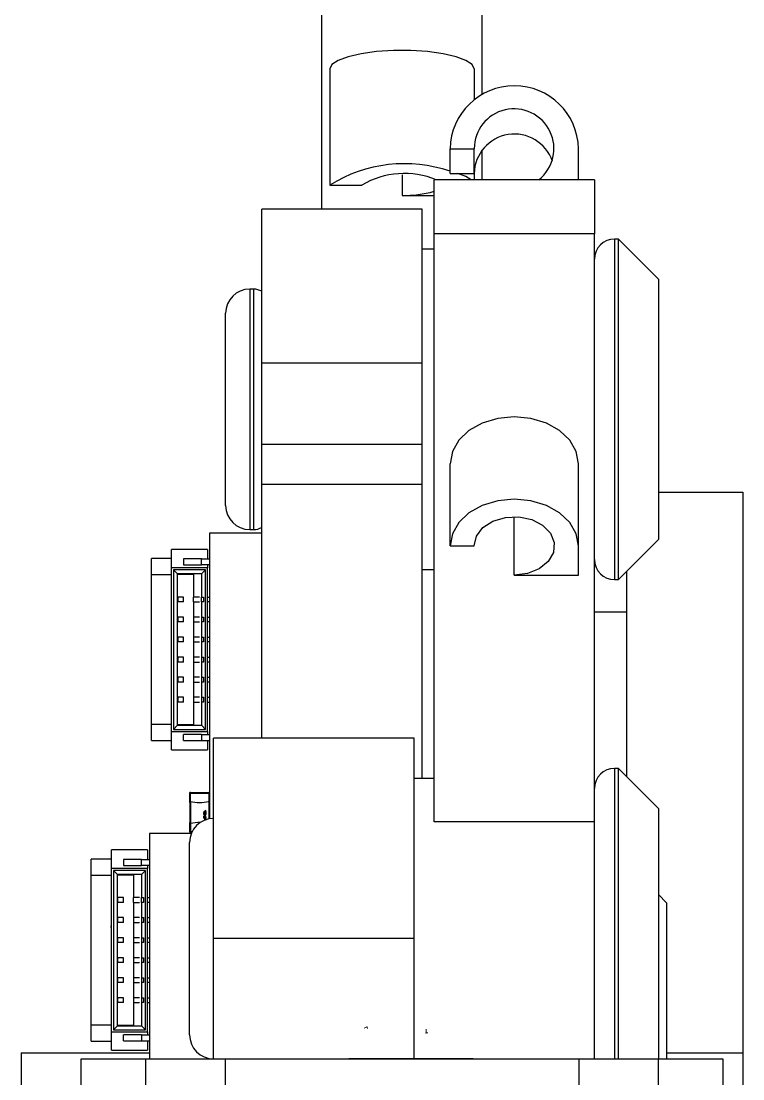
# Model space of a CAD drawing. Header units: millimetres. Extents: x 15 to 1184, y 5 to 836.
# Drawn here: x 442 to 478, y 485.6 to 538.4 of the extents above; entities that cross this region are included whole.
import ezdxf

# ---------------------------------------------------------------- set-up
doc = ezdxf.new("R2010")
doc.units = ezdxf.units.MM
doc.header["$PDSIZE"] = -1
doc.layers.get('0').update_dxf_attribs({"lineweight": 18})

msp = doc.modelspace()

# ---------------------------------------------------------------- linework, layer by layer
at = {"color": 7, "linetype": 'Continuous', "lineweight": 25}
for p, q in [((456.969, 528.996), (456.969, 554.364)), ((464.969, 534.717), (464.969, 554.364)), ((457.369, 535.989), (457.369, 530.19)), ((464.569, 535.989), (464.569, 534.45)), ((463.369, 532.005), (464.569, 532.005)), ((463.369, 530.773), (463.369, 532.005)), ((464.569, 530.773), (464.569, 532.005)), ((464.969, 530.458), (464.969, 531.948)), ((469.769, 530.458), (469.769, 532.005)), ((460.969, 530.703), (460.969, 529.676)), ((463.369, 530.773), (464.569, 530.773)), ((464.569, 530.773), (464.569, 530.458)), ((457.369, 530.19), (458.969, 530.19)), ((470.569, 530.458), (462.569, 530.458)), ((462.569, 527.753), (462.569, 530.458)), ((470.569, 530.458), (470.569, 527.753)), ((460.969, 529.676), (462.569, 529.676)), ((461.969, 528.996), (453.969, 528.996)), ((453.969, 521.317), (453.969, 528.996)), ((461.969, 521.317), (461.969, 528.996)), ((470.569, 527.753), (462.569, 527.753)), ((462.569, 498.41), (462.569, 527.753)), ((470.569, 498.41), (470.569, 527.753)), ((471.769, 527.496), (471.569, 527.496)), ((471.569, 527.496), (471.569, 527.077)), ((473.769, 525.496), (471.769, 527.496)), ((471.769, 527.077), (471.769, 527.496)), ((462.569, 526.996), (461.969, 526.996)), ((471.569, 527.077), (471.569, 510.496)), ((471.769, 510.496), (471.769, 527.077)), ((473.769, 525.496), (473.769, 525.175)), ((453.569, 524.996), (453.369, 524.996)), ((453.369, 524.996), (453.369, 524.7)), ((453.569, 524.7), (453.569, 524.996)), ((473.769, 525.175), (473.769, 512.496)), ((453.369, 524.7), (453.369, 512.996)), ((453.569, 512.996), (453.569, 524.7)), ((452.169, 523.559), (452.169, 523.796)), ((452.169, 514.196), (452.169, 523.559)), ((453.969, 521.317), (461.969, 521.317)), ((453.969, 517.263), (453.969, 521.317)), ((461.969, 517.263), (461.969, 521.317)), ((453.969, 517.263), (461.969, 517.263)), ((453.969, 515.268), (453.969, 517.263)), ((461.969, 515.268), (461.969, 517.263)), ((463.369, 512.18), (463.369, 516.284)), ((469.769, 512.18), (469.769, 516.284)), ((453.969, 515.268), (461.969, 515.268)), ((453.969, 502.574), (453.969, 515.268)), ((461.969, 500.574), (461.969, 515.268)), ((473.769, 514.87), (477.969, 514.87)), ((477.969, 514.87), (477.969, 486.87)), ((466.569, 510.721), (466.569, 513.639)), ((453.969, 512.819), (451.369, 512.819)), ((451.369, 512.819), (451.369, 498.557)), ((453.369, 512.996), (453.569, 512.996)), ((463.369, 512.18), (464.569, 512.18)), ((469.769, 510.721), (469.769, 512.18)), ((471.769, 510.496), (473.769, 512.496)), ((451.269, 512.003), (449.469, 512.003)), ((449.469, 511.083), (449.469, 512.003)), ((451.269, 512.003), (451.269, 511.533)), ((448.469, 510.746), (448.469, 511.546)), ((449.469, 511.546), (448.469, 511.546)), ((450.069, 511.533), (450.069, 511.233)), ((450.969, 511.533), (450.069, 511.533)), ((450.069, 511.233), (450.969, 511.233)), ((450.969, 511.233), (450.969, 511.533)), ((450.969, 511.533), (451.369, 511.533)), ((451.369, 511.233), (450.969, 511.233)), ((451.269, 511.233), (451.269, 511.083)), ((448.469, 510.746), (449.469, 510.746)), ((448.469, 503.26), (448.469, 510.746)), ((451.269, 511.083), (449.469, 511.083)), ((449.469, 502.923), (449.469, 511.083)), ((451.169, 510.983), (449.569, 510.983)), ((449.569, 510.983), (449.569, 503.023)), ((449.569, 510.983), (449.769, 510.783)), ((450.969, 510.783), (449.769, 510.783)), ((449.769, 503.223), (449.769, 510.783)), ((450.569, 510.746), (449.769, 510.746)), ((450.569, 510.783), (450.569, 510.746)), ((450.569, 510.746), (450.569, 509.623)), ((450.969, 510.783), (451.169, 510.983)), ((450.969, 510.783), (450.969, 509.623)), ((451.169, 503.023), (451.169, 510.983)), ((451.269, 502.923), (451.269, 511.083)), ((461.969, 510.996), (462.569, 510.996)), ((466.569, 510.721), (469.769, 510.721)), ((472.169, 510.896), (472.169, 508.87)), ((471.569, 510.496), (471.769, 510.496)), ((449.467, 509.771), (449.469, 509.771)), ((449.779, 509.623), (449.779, 509.383)), ((450.069, 509.383), (450.069, 509.623)), ((450.569, 509.383), (450.569, 509.623)), ((450.969, 509.623), (451.069, 509.623)), ((450.969, 509.383), (450.969, 509.623)), ((451.069, 509.623), (451.069, 509.383)), ((451.269, 509.623), (451.369, 509.623)), ((449.467, 509.493), (449.469, 509.493)), ((449.467, 509.179), (449.469, 509.179)), ((449.469, 509.055), (449.467, 509.055)), ((450.569, 509.383), (450.569, 508.623)), ((450.969, 509.383), (450.969, 508.623)), ((451.069, 509.383), (450.969, 509.383)), ((451.369, 509.383), (451.269, 509.383)), ((449.467, 508.558), (449.469, 508.558)), ((449.467, 508.516), (449.469, 508.516)), ((449.779, 508.623), (449.779, 508.383)), ((450.069, 508.383), (450.069, 508.623)), ((450.569, 508.623), (450.569, 508.383)), ((450.969, 508.623), (451.069, 508.623)), ((450.969, 508.623), (450.969, 508.383)), ((451.069, 508.623), (451.069, 508.383)), ((451.269, 508.623), (451.369, 508.623)), ((472.169, 508.87), (470.569, 508.87)), ((472.169, 508.87), (472.169, 500.674)), ((449.467, 508.374), (449.469, 508.374)), ((449.467, 508.33), (449.469, 508.33)), ((449.467, 508.326), (449.469, 508.326)), ((449.467, 508.207), (449.469, 508.207)), ((449.467, 508.13), (449.467, 508.207)), ((449.467, 508.13), (449.469, 508.13)), ((449.467, 508.064), (449.469, 508.064)), ((450.569, 508.383), (450.569, 507.623)), ((450.969, 508.383), (450.969, 507.623)), ((451.069, 508.383), (450.969, 508.383)), ((451.369, 508.383), (451.269, 508.383)), ((449.467, 507.897), (449.469, 507.897)), ((449.467, 507.828), (449.469, 507.828)), ((449.467, 507.735), (449.469, 507.735)), ((449.467, 507.612), (449.469, 507.612)), ((449.467, 507.608), (449.469, 507.608)), ((449.467, 507.421), (449.469, 507.421)), ((449.779, 507.623), (449.779, 507.383)), ((450.069, 507.383), (450.069, 507.623)), ((450.569, 507.623), (450.569, 507.383)), ((450.969, 507.623), (451.069, 507.623)), ((450.969, 507.623), (450.969, 507.383)), ((451.069, 507.623), (451.069, 507.383)), ((451.269, 507.623), (451.369, 507.623)), ((449.469, 507.376), (449.467, 507.376)), ((450.569, 507.383), (450.569, 506.623)), ((450.969, 507.383), (450.969, 506.623)), ((451.069, 507.383), (450.969, 507.383)), ((451.369, 507.383), (451.269, 507.383)), ((449.779, 506.623), (449.779, 506.383)), ((450.069, 506.383), (450.069, 506.623)), ((450.569, 506.623), (450.569, 506.383)), ((450.569, 506.383), (450.569, 505.623)), ((450.969, 506.623), (451.069, 506.623)), ((450.969, 506.623), (450.969, 506.383)), ((450.969, 506.383), (450.969, 505.623)), ((451.069, 506.383), (450.969, 506.383)), ((451.069, 506.623), (451.069, 506.383)), ((451.269, 506.623), (451.369, 506.623)), ((451.369, 506.383), (451.269, 506.383)), ((449.779, 505.623), (449.779, 505.383)), ((450.069, 505.383), (450.069, 505.623)), ((450.569, 505.623), (450.569, 505.383)), ((450.569, 505.383), (450.569, 504.623)), ((450.969, 505.623), (451.069, 505.623)), ((450.969, 505.623), (450.969, 505.383)), ((450.969, 505.383), (450.969, 504.623)), ((451.069, 505.383), (450.969, 505.383)), ((451.069, 505.623), (451.069, 505.383)), ((451.269, 505.623), (451.369, 505.623)), ((451.369, 505.383), (451.269, 505.383)), ((449.779, 504.623), (449.779, 504.383)), ((450.069, 504.383), (450.069, 504.623)), ((450.569, 504.623), (450.569, 504.383)), ((450.569, 504.383), (450.569, 503.26)), ((450.969, 504.623), (451.069, 504.623)), ((450.969, 504.623), (450.969, 504.383)), ((450.969, 504.383), (450.969, 503.223)), ((451.069, 504.383), (450.969, 504.383)), ((451.069, 504.623), (451.069, 504.383)), ((451.269, 504.623), (451.369, 504.623)), ((451.269, 504.383), (451.369, 504.383)), ((448.469, 502.46), (448.469, 503.26)), ((449.469, 503.26), (448.469, 503.26)), ((449.769, 503.223), (449.569, 503.023)), ((449.769, 503.26), (450.569, 503.26)), ((449.769, 503.223), (450.969, 503.223)), ((450.569, 503.26), (450.569, 503.223)), ((451.169, 503.023), (450.969, 503.223)), ((449.469, 502.923), (451.269, 502.923)), ((449.469, 502.003), (449.469, 502.923)), ((449.569, 503.023), (451.169, 503.023)), ((450.069, 502.473), (450.069, 502.773)), ((450.969, 502.773), (450.069, 502.773)), ((450.969, 502.773), (450.969, 502.473)), ((450.969, 502.773), (451.369, 502.773)), ((451.269, 502.923), (451.269, 502.773)), ((448.469, 502.46), (449.469, 502.46)), ((450.069, 502.473), (450.969, 502.473)), ((450.969, 502.473), (451.369, 502.473)), ((451.269, 502.473), (451.269, 502.003)), ((461.569, 502.574), (451.569, 502.574)), ((451.569, 492.574), (451.569, 502.574)), ((461.569, 492.574), (461.569, 502.574)), ((449.469, 502.003), (451.269, 502.003)), ((471.769, 501.074), (471.569, 501.074)), ((471.569, 501.074), (471.569, 492.574)), ((473.769, 499.074), (471.769, 501.074)), ((471.769, 492.574), (471.769, 501.074)), ((462.569, 500.574), (461.569, 500.574)), ((450.369, 499.835), (450.369, 499.428)), ((450.409, 499.835), (450.369, 499.835)), ((450.409, 499.875), (451.329, 499.875)), ((450.409, 499.875), (450.409, 499.835)), ((450.409, 499.428), (450.409, 499.835)), ((450.409, 499.835), (451.329, 499.835)), ((451.329, 499.875), (451.329, 499.835)), ((451.329, 499.835), (451.329, 499.428)), ((451.369, 499.835), (451.329, 499.835)), ((450.375, 499.433), (450.369, 499.428)), ((450.369, 499.428), (450.369, 499.375)), ((450.369, 499.375), (450.389, 499.375)), ((450.389, 499.428), (450.395, 499.432)), ((450.389, 499.428), (450.389, 498.321)), ((450.409, 499.428), (450.409, 498.321)), ((451.18, 498.976), (451.139, 498.96)), ((451.139, 498.96), (451.139, 498.955)), ((451.139, 498.955), (451.18, 498.939)), ((451.147, 498.958), (451.144, 498.957)), ((451.144, 498.957), (451.147, 498.957)), ((451.164, 498.964), (451.147, 498.958)), ((451.147, 498.957), (451.164, 498.951)), ((451.164, 498.951), (451.164, 498.964)), ((451.168, 498.966), (451.18, 498.97)), ((451.168, 498.949), (451.168, 498.966)), ((451.18, 498.945), (451.168, 498.949)), ((451.18, 498.97), (451.18, 498.976)), ((451.329, 499.428), (451.329, 498.55)), ((451.349, 499.428), (451.349, 498.554)), ((451.349, 499.375), (451.369, 499.375)), ((473.769, 499.074), (473.769, 492.574)), ((451.115, 498.925), (451.074, 498.909)), ((451.074, 498.909), (451.074, 498.904)), ((451.074, 498.904), (451.115, 498.888)), ((451.08, 498.88), (451.074, 498.864)), ((451.074, 498.864), (451.074, 498.853)), ((451.074, 498.853), (451.115, 498.853)), ((451.074, 498.844), (451.074, 498.823)), ((451.079, 498.844), (451.074, 498.844)), ((451.074, 498.823), (451.115, 498.823)), ((451.075, 498.815), (451.074, 498.806)), ((451.074, 498.767), (451.074, 498.762)), ((451.11, 498.767), (451.074, 498.767)), ((451.074, 498.762), (451.115, 498.762)), ((451.081, 498.815), (451.075, 498.815)), ((451.075, 498.61), (451.088, 498.597)), ((451.078, 498.806), (451.081, 498.815)), ((451.083, 498.794), (451.078, 498.806)), ((451.079, 498.864), (451.083, 498.876)), ((451.079, 498.858), (451.079, 498.864)), ((451.11, 498.858), (451.079, 498.858)), ((451.079, 498.829), (451.079, 498.844)), ((451.092, 498.829), (451.079, 498.829)), ((451.082, 498.907), (451.08, 498.906)), ((451.08, 498.906), (451.082, 498.906)), ((451.099, 498.913), (451.082, 498.907)), ((451.082, 498.906), (451.099, 498.9)), ((451.083, 498.876), (451.094, 498.88)), ((451.095, 498.79), (451.083, 498.794)), ((451.088, 498.597), (451.087, 498.591)), ((451.092, 498.843), (451.092, 498.829)), ((451.097, 498.843), (451.092, 498.843)), ((451.094, 498.88), (451.106, 498.876)), ((451.107, 498.794), (451.095, 498.79)), ((451.096, 498.785), (451.11, 498.79)), ((451.097, 498.829), (451.097, 498.843)), ((451.11, 498.829), (451.097, 498.829)), ((451.099, 498.9), (451.099, 498.913)), ((451.104, 498.915), (451.115, 498.919)), ((451.104, 498.898), (451.104, 498.915)), ((451.115, 498.894), (451.104, 498.898)), ((451.104, 498.591), (451.109, 498.606)), ((451.106, 498.876), (451.11, 498.864)), ((451.111, 498.805), (451.107, 498.794)), ((451.108, 498.815), (451.111, 498.805)), ((451.113, 498.815), (451.108, 498.815)), ((451.11, 498.864), (451.11, 498.858)), ((451.115, 498.845), (451.11, 498.845)), ((451.11, 498.845), (451.11, 498.829)), ((451.11, 498.79), (451.116, 498.804)), ((451.115, 498.783), (451.11, 498.783)), ((451.11, 498.783), (451.11, 498.767)), ((451.116, 498.804), (451.113, 498.815)), ((451.115, 498.919), (451.115, 498.925)), ((451.115, 498.888), (451.115, 498.894)), ((451.115, 498.853), (451.115, 498.864)), ((451.115, 498.823), (451.115, 498.845)), ((451.115, 498.762), (451.115, 498.783)), ((451.117, 498.685), (451.117, 498.688)), ((451.146, 498.676), (451.13, 498.667)), ((451.13, 498.667), (451.151, 498.628)), ((451.144, 498.931), (451.139, 498.915)), ((451.139, 498.915), (451.139, 498.904)), ((451.139, 498.904), (451.18, 498.904)), ((451.139, 498.895), (451.139, 498.874)), ((451.144, 498.895), (451.139, 498.895)), ((451.139, 498.874), (451.18, 498.874)), ((451.144, 498.783), (451.139, 498.783)), ((451.139, 498.783), (451.139, 498.762)), ((451.139, 498.762), (451.18, 498.762)), ((451.144, 498.915), (451.147, 498.927)), ((451.144, 498.909), (451.144, 498.915)), ((451.175, 498.909), (451.144, 498.909)), ((451.144, 498.879), (451.144, 498.895)), ((451.157, 498.879), (451.144, 498.879)), ((451.144, 498.767), (451.144, 498.783)), ((451.157, 498.767), (451.144, 498.767)), ((451.167, 498.635), (451.146, 498.676)), ((451.147, 498.927), (451.159, 498.931)), ((451.151, 498.837), (451.15, 498.83)), ((451.15, 498.83), (451.152, 498.822)), ((451.151, 498.869), (451.151, 498.863)), ((451.184, 498.856), (451.151, 498.869)), ((451.151, 498.863), (451.172, 498.856)), ((451.172, 498.854), (451.151, 498.847)), ((451.151, 498.841), (451.18, 498.852)), ((451.151, 498.847), (451.151, 498.841)), ((451.156, 498.837), (451.151, 498.837)), ((451.152, 498.822), (451.158, 498.819)), ((451.153, 498.791), (451.158, 498.791)), ((451.154, 498.829), (451.156, 498.837)), ((451.155, 498.825), (451.154, 498.829)), ((451.157, 498.894), (451.157, 498.879)), ((451.161, 498.894), (451.157, 498.894)), ((451.157, 498.781), (451.157, 498.767)), ((451.161, 498.781), (451.157, 498.781)), ((451.158, 498.819), (451.163, 498.82)), ((451.159, 498.931), (451.171, 498.927)), ((451.161, 498.879), (451.161, 498.894)), ((451.175, 498.879), (451.161, 498.879)), ((451.163, 498.83), (451.161, 498.825)), ((451.18, 498.812), (451.161, 498.812)), ((451.161, 498.807), (451.162, 498.798)), ((451.161, 498.767), (451.161, 498.781)), ((451.175, 498.767), (451.161, 498.767)), ((451.162, 498.69), (451.162, 498.677)), ((451.162, 498.677), (451.162, 498.675)), ((451.167, 498.837), (451.163, 498.83)), ((451.163, 498.82), (451.167, 498.826)), ((451.165, 498.807), (451.168, 498.807)), ((451.166, 498.8), (451.165, 498.807)), ((451.172, 498.838), (451.167, 498.837)), ((451.167, 498.826), (451.169, 498.832)), ((451.17, 498.635), (451.167, 498.635)), ((451.171, 498.927), (451.175, 498.915)), ((451.175, 498.855), (451.172, 498.856)), ((451.175, 498.855), (451.172, 498.854)), ((451.178, 498.835), (451.172, 498.838)), ((451.176, 498.827), (451.173, 498.819)), ((451.173, 498.819), (451.179, 498.819)), ((451.175, 498.915), (451.175, 498.909)), ((451.175, 498.896), (451.175, 498.879)), ((451.18, 498.896), (451.175, 498.896)), ((451.18, 498.783), (451.175, 498.783)), ((451.175, 498.783), (451.175, 498.767)), ((451.18, 498.826), (451.178, 498.835)), ((451.179, 498.819), (451.18, 498.826)), ((451.18, 498.939), (451.18, 498.945)), ((451.18, 498.904), (451.18, 498.915)), ((451.18, 498.874), (451.18, 498.896)), ((451.18, 498.852), (451.185, 498.85)), ((451.18, 498.807), (451.18, 498.812)), ((451.18, 498.762), (451.18, 498.783)), ((451.18, 498.674), (451.18, 498.691)), ((451.185, 498.85), (451.189, 498.845)), ((451.189, 498.845), (451.188, 498.842)), ((451.188, 498.842), (451.193, 498.842)), ((451.193, 498.842), (451.193, 498.845)), ((450.389, 498.375), (450.369, 498.375)), ((450.369, 498.375), (450.369, 498.321)), ((450.369, 498.375), (450.369, 498.321)), ((450.369, 498.321), (450.369, 497.915)), ((450.369, 498.321), (450.375, 498.316)), ((450.369, 497.915), (450.409, 497.915)), ((450.409, 498.321), (450.409, 497.915)), ((450.409, 497.915), (450.409, 497.875)), ((450.409, 497.915), (450.498, 497.915)), ((470.569, 498.41), (462.569, 498.41)), ((470.569, 486.574), (470.569, 498.41)), ((448.369, 497.819), (448.369, 486.574)), ((450.455, 497.819), (448.369, 497.819)), ((450.369, 492.574), (450.369, 497.374)), ((450.479, 497.875), (450.409, 497.875)), ((448.269, 497.003), (446.469, 497.003)), ((446.469, 496.083), (446.469, 497.003)), ((448.269, 497.003), (448.269, 496.533)), ((445.469, 495.746), (445.469, 496.546)), ((446.469, 496.546), (445.469, 496.546)), ((447.969, 496.533), (447.069, 496.533)), ((447.069, 496.533), (447.069, 496.233)), ((447.969, 496.233), (447.969, 496.533)), ((447.969, 496.533), (448.369, 496.533)), ((448.269, 496.083), (446.469, 496.083)), ((446.469, 487.923), (446.469, 496.083)), ((448.169, 495.983), (446.569, 495.983)), ((446.569, 495.983), (446.569, 488.023)), ((446.569, 495.983), (446.769, 495.783)), ((447.969, 495.783), (446.769, 495.783)), ((446.769, 488.223), (446.769, 495.783)), ((447.069, 496.233), (447.969, 496.233)), ((447.569, 495.783), (447.569, 495.746)), ((448.369, 496.233), (447.969, 496.233)), ((447.969, 495.783), (448.169, 495.983)), ((447.969, 495.783), (447.969, 494.623)), ((448.169, 488.023), (448.169, 495.983)), ((448.269, 496.233), (448.269, 496.083)), ((448.269, 487.923), (448.269, 496.083)), ((445.469, 495.746), (446.469, 495.746)), ((445.469, 488.26), (445.469, 495.746)), ((447.569, 495.746), (446.769, 495.746)), ((447.569, 495.746), (447.569, 494.623)), ((446.467, 494.771), (446.469, 494.771)), ((474.169, 494.37), (473.769, 494.77)), ((446.467, 494.493), (446.469, 494.493)), ((446.779, 494.623), (446.779, 494.383)), ((447.069, 494.383), (447.069, 494.623)), ((447.569, 494.383), (447.569, 494.623)), ((447.569, 494.383), (447.569, 493.623)), ((447.969, 494.623), (448.069, 494.623)), ((447.969, 494.383), (447.969, 494.623)), ((447.969, 494.383), (447.969, 493.623)), ((448.069, 494.383), (447.969, 494.383)), ((448.069, 494.623), (448.069, 494.383)), ((448.269, 494.623), (448.369, 494.623)), ((448.369, 494.383), (448.269, 494.383)), ((474.169, 494.37), (474.169, 487.308)), ((446.467, 494.179), (446.469, 494.179)), ((446.469, 494.055), (446.467, 494.055)), ((446.467, 493.558), (446.469, 493.558)), ((446.467, 493.516), (446.469, 493.516)), ((446.467, 493.374), (446.469, 493.374)), ((446.467, 493.33), (446.469, 493.33)), ((446.467, 493.326), (446.469, 493.326)), ((446.467, 493.207), (446.469, 493.207)), ((446.467, 493.13), (446.467, 493.207)), ((446.779, 493.623), (446.779, 493.383)), ((447.069, 493.383), (447.069, 493.623)), ((447.569, 493.623), (447.569, 493.383)), ((447.569, 493.383), (447.569, 492.623)), ((447.969, 493.623), (448.069, 493.623)), ((447.969, 493.623), (447.969, 493.383)), ((447.969, 493.383), (447.969, 492.623)), ((448.069, 493.383), (447.969, 493.383)), ((448.069, 493.623), (448.069, 493.383)), ((448.269, 493.623), (448.369, 493.623)), ((448.369, 493.383), (448.269, 493.383)), ((446.467, 493.13), (446.469, 493.13)), ((446.467, 493.064), (446.469, 493.064)), ((446.467, 492.897), (446.469, 492.897)), ((446.467, 492.828), (446.469, 492.828)), ((446.467, 492.735), (446.469, 492.735)), ((446.779, 492.623), (446.779, 492.383)), ((447.069, 492.383), (447.069, 492.623)), ((447.569, 492.623), (447.569, 492.383)), ((447.969, 492.623), (448.069, 492.623)), ((447.969, 492.623), (447.969, 492.383)), ((448.069, 492.623), (448.069, 492.383)), ((448.269, 492.623), (448.369, 492.623)), ((446.467, 492.612), (446.469, 492.612)), ((446.467, 492.608), (446.469, 492.608)), ((446.467, 492.421), (446.469, 492.421)), ((446.469, 492.376), (446.467, 492.376)), ((447.569, 492.383), (447.569, 491.623)), ((447.969, 492.383), (447.969, 491.623)), ((448.069, 492.383), (447.969, 492.383)), ((448.369, 492.383), (448.269, 492.383)), ((450.369, 487.774), (450.369, 492.574)), ((451.569, 486.574), (451.569, 492.574)), ((461.569, 492.574), (451.569, 492.574)), ((461.569, 486.597), (461.569, 492.574)), ((471.569, 492.574), (471.569, 486.574)), ((471.769, 486.574), (471.769, 492.574)), ((473.769, 492.574), (473.769, 486.574)), ((446.779, 491.623), (446.779, 491.383)), ((447.069, 491.383), (447.069, 491.623)), ((447.569, 491.623), (447.569, 491.383)), ((447.969, 491.623), (448.069, 491.623)), ((447.969, 491.623), (447.969, 491.383)), ((448.069, 491.623), (448.069, 491.383)), ((448.269, 491.623), (448.369, 491.623)), ((447.569, 491.383), (447.569, 490.623)), ((447.969, 491.383), (447.969, 490.623)), ((448.069, 491.383), (447.969, 491.383)), ((448.369, 491.383), (448.269, 491.383)), ((446.779, 490.623), (446.779, 490.383)), ((447.069, 490.383), (447.069, 490.623)), ((447.569, 490.623), (447.569, 490.383)), ((447.969, 490.623), (448.069, 490.623)), ((447.969, 490.623), (447.969, 490.383)), ((448.069, 490.623), (448.069, 490.383)), ((448.269, 490.623), (448.369, 490.623)), ((447.569, 490.383), (447.569, 489.623)), ((447.969, 490.383), (447.969, 489.623)), ((448.069, 490.383), (447.969, 490.383)), ((448.369, 490.383), (448.269, 490.383)), ((446.779, 489.623), (446.779, 489.383)), ((447.069, 489.383), (447.069, 489.623)), ((447.569, 489.623), (447.569, 489.383)), ((447.969, 489.623), (448.069, 489.623)), ((447.969, 489.623), (447.969, 489.383)), ((448.069, 489.623), (448.069, 489.383)), ((448.269, 489.623), (448.369, 489.623)), ((447.569, 489.383), (447.569, 488.26)), ((447.969, 489.383), (447.969, 488.223)), ((448.069, 489.383), (447.969, 489.383)), ((448.269, 489.383), (448.369, 489.383)), ((445.469, 487.46), (445.469, 488.26)), ((446.469, 488.26), (445.469, 488.26)), ((446.469, 487.923), (448.269, 487.923)), ((446.469, 487.003), (446.469, 487.923)), ((446.769, 488.223), (446.569, 488.023)), ((446.569, 488.023), (448.169, 488.023)), ((446.769, 488.26), (447.569, 488.26)), ((446.769, 488.223), (447.969, 488.223)), ((447.569, 488.26), (447.569, 488.223)), ((448.169, 488.023), (447.969, 488.223)), ((448.269, 487.923), (448.269, 487.773)), ((445.469, 487.46), (446.469, 487.46)), ((447.069, 487.473), (447.069, 487.773)), ((447.969, 487.773), (447.069, 487.773)), ((447.069, 487.473), (447.969, 487.473)), ((447.969, 487.773), (447.969, 487.473)), ((447.969, 487.773), (448.369, 487.773)), ((447.969, 487.473), (448.369, 487.473)), ((448.269, 487.473), (448.269, 487.003)), ((441.969, 486.87), (441.969, 474.87)), ((441.969, 486.87), (448.369, 486.87)), ((446.469, 487.003), (448.269, 487.003)), ((474.169, 487.308), (474.169, 486.574)), ((474.169, 486.87), (477.969, 486.87)), ((477.969, 486.87), (477.969, 474.87)), ((444.969, 464.574), (444.969, 486.574)), ((444.969, 486.574), (448.169, 486.574)), ((448.169, 486.574), (448.169, 464.574)), ((448.169, 486.574), (452.138, 486.574)), ((452.138, 486.574), (452.138, 464.574)), ((452.138, 486.574), (469.8, 486.574)), ((458.319, 486.597), (464.519, 486.597)), ((458.319, 486.597), (458.319, 486.574)), ((464.519, 486.574), (464.519, 486.597)), ((469.8, 464.574), (469.8, 486.574)), ((469.8, 486.574), (473.769, 486.574)), ((473.769, 464.574), (473.769, 486.574)), ((473.769, 486.574), (476.969, 486.574)), ((476.969, 486.574), (476.969, 464.574))]:
    msp.add_line(p, q, dxfattribs=at)
at = {"color": 7, "linetype": 'Continuous'}
for p, q in [((459.219, 488.17), (459.073, 488.107)), ((459.219, 488.17), (459.246, 488.086)), ((462.169, 487.87), (462.169, 488.05)), ((462.169, 487.87), (462.259, 487.87))]:
    msp.add_line(p, q, dxfattribs=at)
at = {"color": 7, "linetype": 'Continuous', "lineweight": 25}
for points in [[(464.569, 535.989), (464.465, 536.21), (464.157, 536.418), (463.664, 536.601), (463.014, 536.749), (462.246, 536.853), (461.403, 536.906), (460.535, 536.906), (459.693, 536.853), (458.924, 536.749), (458.275, 536.601), (457.782, 536.418), (457.474, 536.21), (457.369, 535.989)], [(464.415, 530.458), (464.157, 530.619), (463.76, 530.773)], [(469.769, 516.284), (469.66, 516.888), (469.34, 517.451), (468.832, 517.935), (468.169, 518.306), (467.397, 518.539), (466.569, 518.619), (465.741, 518.539), (464.969, 518.306), (464.306, 517.935), (463.798, 517.451), (463.478, 516.888), (463.369, 516.284)], [(469.769, 512.18), (469.66, 512.785), (469.34, 513.348), (468.832, 513.831), (468.169, 514.202), (467.397, 514.435), (466.569, 514.515), (465.741, 514.435), (464.969, 514.202), (464.306, 513.831), (463.798, 513.348), (463.478, 512.785), (463.369, 512.18)], [(464.569, 512.18), (464.681, 512.662), (465.006, 513.09), (465.505, 513.416), (466.124, 513.603), (466.793, 513.63), (467.437, 513.495), (467.983, 513.212), (468.371, 512.813), (468.557, 512.344), (468.519, 511.856), (468.263, 511.404), (467.816, 511.04), (467.23, 510.803), (466.569, 510.721)]]:
    msp.add_lwpolyline(points, dxfattribs=at)
for centre, radius, start, end in [((466.569, 531.95), 3.2, 0.9927, 179.0073), ((466.557, 532.013), 1.988, 308.4917, 180.2347), ((466.573, 530.734), 2.004, 19.0812, 178.8744), ((461.094, 524.223), 7.034, 71.1269, 121.9742), ((461.091, 526.613), 4.159, 67.601, 120.6718), ((461.11, 534.917), 5.243, 268.4663, 286.1654), ((471.569, 526.496), 1, 90, 180), ((453.369, 523.796), 1.2, 90, 180), ((453.569, 524.196), 0.8, 60, 90), ((453.369, 514.196), 1.2, 180, 270), ((453.569, 513.796), 0.8, 270, 300), ((471.569, 511.496), 1, 180, 270), ((471.569, 500.074), 1, 90, 180), ((450.409, 499.835), 0.04, 90, 180), ((451.329, 499.835), 0.04, 0, 90), ((450.869, 501.375), 2, 256.7029, 283.2971), ((451.569, 497.374), 1.2, 90, 180), ((450.409, 497.915), 0.04, 180, 270), ((450.869, 496.375), 2, 88.9285, 103.2971), ((451.569, 487.774), 1.2, 180, 270)]:
    msp.add_arc(centre, radius, start, end, dxfattribs=at)
for points in [[(450.069, 509.623), (450.065, 509.623), (450.057, 509.623), (449.993, 509.623), (449.9, 509.623), (449.819, 509.623), (449.779, 509.623)], [(450.069, 509.383), (450.065, 509.383), (450.057, 509.383), (449.993, 509.383), (449.9, 509.383), (449.819, 509.383), (449.779, 509.383)], [(450.069, 508.623), (450.065, 508.623), (450.057, 508.623), (449.993, 508.623), (449.9, 508.623), (449.819, 508.623), (449.779, 508.623)], [(450.069, 508.383), (450.065, 508.383), (450.057, 508.383), (449.993, 508.383), (449.9, 508.383), (449.819, 508.383), (449.779, 508.383)], [(450.069, 507.623), (450.065, 507.623), (450.057, 507.623), (449.993, 507.623), (449.9, 507.623), (449.819, 507.623), (449.779, 507.623)], [(450.069, 507.383), (450.065, 507.383), (450.057, 507.383), (449.993, 507.383), (449.9, 507.383), (449.819, 507.383), (449.779, 507.383)], [(450.069, 506.623), (450.065, 506.623), (450.057, 506.623), (449.993, 506.623), (449.9, 506.623), (449.819, 506.623), (449.779, 506.623)], [(450.069, 506.383), (450.065, 506.383), (450.057, 506.383), (449.993, 506.383), (449.9, 506.383), (449.819, 506.383), (449.779, 506.383)], [(450.069, 505.623), (450.065, 505.623), (450.057, 505.623), (449.993, 505.623), (449.9, 505.623), (449.819, 505.623), (449.779, 505.623)], [(450.069, 505.383), (450.065, 505.383), (450.057, 505.383), (449.993, 505.383), (449.9, 505.383), (449.819, 505.383), (449.779, 505.383)], [(450.069, 504.623), (450.065, 504.623), (450.057, 504.623), (449.993, 504.623), (449.9, 504.623), (449.819, 504.623), (449.779, 504.623)], [(450.069, 504.383), (450.065, 504.383), (450.057, 504.383), (449.993, 504.383), (449.9, 504.383), (449.819, 504.383), (449.779, 504.383)], [(451.165, 498.556), (451.161, 498.552), (451.151, 498.545), (451.14, 498.544), (451.134, 498.544)], [(451.139, 498.728), (451.142, 498.728), (451.147, 498.728), (451.154, 498.726), (451.161, 498.722), (451.165, 498.719), (451.167, 498.718)], [(451.181, 498.606), (451.181, 498.608), (451.181, 498.611), (451.178, 498.614), (451.175, 498.617), (451.17, 498.618), (451.166, 498.617), (451.162, 498.614), (451.159, 498.611), (451.159, 498.608), (451.159, 498.606)], [(447.069, 494.623), (447.065, 494.623), (447.057, 494.623), (446.993, 494.623), (446.9, 494.623), (446.819, 494.623), (446.779, 494.623)], [(447.069, 494.383), (447.065, 494.383), (447.057, 494.383), (446.993, 494.383), (446.9, 494.383), (446.819, 494.383), (446.779, 494.383)], [(447.069, 493.623), (447.065, 493.623), (447.057, 493.623), (446.993, 493.623), (446.9, 493.623), (446.819, 493.623), (446.779, 493.623)], [(447.069, 493.383), (447.065, 493.383), (447.057, 493.383), (446.993, 493.383), (446.9, 493.383), (446.819, 493.383), (446.779, 493.383)], [(447.069, 492.623), (447.065, 492.623), (447.057, 492.623), (446.993, 492.623), (446.9, 492.623), (446.819, 492.623), (446.779, 492.623)], [(447.069, 492.383), (447.065, 492.383), (447.057, 492.383), (446.993, 492.383), (446.9, 492.383), (446.819, 492.383), (446.779, 492.383)], [(447.069, 491.623), (447.065, 491.623), (447.057, 491.623), (446.993, 491.623), (446.9, 491.623), (446.819, 491.623), (446.779, 491.623)], [(447.069, 491.383), (447.065, 491.383), (447.057, 491.383), (446.993, 491.383), (446.9, 491.383), (446.819, 491.383), (446.779, 491.383)], [(447.069, 490.623), (447.065, 490.623), (447.057, 490.623), (446.993, 490.623), (446.9, 490.623), (446.819, 490.623), (446.779, 490.623)], [(447.069, 490.383), (447.065, 490.383), (447.057, 490.383), (446.993, 490.383), (446.9, 490.383), (446.819, 490.383), (446.779, 490.383)], [(447.069, 489.623), (447.065, 489.623), (447.057, 489.623), (446.993, 489.623), (446.9, 489.623), (446.819, 489.623), (446.779, 489.623)], [(447.069, 489.383), (447.065, 489.383), (447.057, 489.383), (446.993, 489.383), (446.9, 489.383), (446.819, 489.383), (446.779, 489.383)]]:
    msp.add_open_spline(points, degree=3, dxfattribs=at)
for points, knots in [([(450.866, 509.623), (450.849, 509.623), (450.78, 509.623), (450.68, 509.623), (450.587, 509.623), (450.575, 509.623), (450.569, 509.623)], [0, 0, 0, 0, 0.0289072, 0.1181145, 0.2073219, 0.2965292, 0.2965292, 0.2965292, 0.2965292]), ([(450.569, 509.383), (450.575, 509.383), (450.587, 509.383), (450.68, 509.383), (450.78, 509.383), (450.849, 509.383), (450.866, 509.383)], [0, 0, 0, 0, 0.0892074, 0.1784147, 0.2676221, 0.2965292, 0.2965292, 0.2965292, 0.2965292]), ([(450.866, 508.623), (450.849, 508.623), (450.78, 508.623), (450.68, 508.623), (450.587, 508.623), (450.575, 508.623), (450.569, 508.623)], [0, 0, 0, 0, 0.0289072, 0.1181145, 0.2073219, 0.2965292, 0.2965292, 0.2965292, 0.2965292]), ([(450.569, 508.383), (450.575, 508.383), (450.587, 508.383), (450.68, 508.383), (450.78, 508.383), (450.849, 508.383), (450.866, 508.383)], [0, 0, 0, 0, 0.0892074, 0.1784147, 0.2676221, 0.2965292, 0.2965292, 0.2965292, 0.2965292]), ([(450.866, 507.623), (450.849, 507.623), (450.78, 507.623), (450.68, 507.623), (450.587, 507.623), (450.575, 507.623), (450.569, 507.623)], [0, 0, 0, 0, 0.0289072, 0.1181145, 0.2073219, 0.2965292, 0.2965292, 0.2965292, 0.2965292]), ([(450.569, 507.383), (450.575, 507.383), (450.587, 507.383), (450.68, 507.383), (450.78, 507.383), (450.849, 507.383), (450.866, 507.383)], [0, 0, 0, 0, 0.0892074, 0.1784147, 0.2676221, 0.2965292, 0.2965292, 0.2965292, 0.2965292]), ([(450.866, 506.623), (450.849, 506.623), (450.78, 506.623), (450.68, 506.623), (450.587, 506.623), (450.575, 506.623), (450.569, 506.623)], [0, 0, 0, 0, 0.0289072, 0.1181145, 0.2073219, 0.2965292, 0.2965292, 0.2965292, 0.2965292]), ([(450.569, 506.383), (450.575, 506.383), (450.587, 506.383), (450.68, 506.383), (450.78, 506.383), (450.849, 506.383), (450.866, 506.383)], [0, 0, 0, 0, 0.0892074, 0.1784147, 0.2676221, 0.2965292, 0.2965292, 0.2965292, 0.2965292]), ([(450.866, 505.623), (450.849, 505.623), (450.78, 505.623), (450.68, 505.623), (450.587, 505.623), (450.575, 505.623), (450.569, 505.623)], [0, 0, 0, 0, 0.0289072, 0.1181145, 0.2073219, 0.2965292, 0.2965292, 0.2965292, 0.2965292]), ([(450.569, 505.383), (450.575, 505.383), (450.587, 505.383), (450.68, 505.383), (450.78, 505.383), (450.849, 505.383), (450.866, 505.383)], [0, 0, 0, 0, 0.0892074, 0.1784147, 0.2676221, 0.2965292, 0.2965292, 0.2965292, 0.2965292]), ([(450.866, 504.623), (450.849, 504.623), (450.78, 504.623), (450.68, 504.623), (450.587, 504.623), (450.575, 504.623), (450.569, 504.623)], [0, 0, 0, 0, 0.0289072, 0.1181145, 0.2073219, 0.2965292, 0.2965292, 0.2965292, 0.2965292]), ([(450.569, 504.383), (450.575, 504.383), (450.587, 504.383), (450.68, 504.383), (450.78, 504.383), (450.849, 504.383), (450.866, 504.383)], [0, 0, 0, 0, 0.0892074, 0.1784147, 0.2676221, 0.2965292, 0.2965292, 0.2965292, 0.2965292]), ([(451.329, 499.428), (451.334, 499.43), (451.343, 499.432), (451.352, 499.434), (451.356, 499.435), (451.357, 499.435)], [0, 0, 0, 0, 0.01287694, 0.02575826, 0.02882986, 0.02882986, 0.02882986, 0.02882986]), ([(451.343, 499.432), (451.345, 499.431), (451.348, 499.431), (451.349, 499.429), (451.349, 499.429), (451.349, 499.428)], [0, 0, 0, 0, 0.003082549, 0.006163245, 0.007094282, 0.007094282, 0.007094282, 0.007094282]), ([(451.369, 499.428), (451.369, 499.43), (451.368, 499.432), (451.362, 499.434), (451.358, 499.435), (451.358, 499.435)], [0, 0, 0, 0, 0.00619302, 0.01238813, 0.01386538, 0.01386538, 0.01386538, 0.01386538]), ([(451.079, 498.684), (451.074, 498.678), (451.066, 498.666), (451.064, 498.652), (451.064, 498.645)], [0, 0, 0, 0, 0.02163334, 0.04280809, 0.04280809, 0.04280809, 0.04280809]), ([(451.064, 498.645), (451.064, 498.639), (451.065, 498.626), (451.072, 498.615), (451.075, 498.61)], [0, 0, 0, 0, 0.0183493, 0.03694085, 0.03694085, 0.03694085, 0.03694085]), ([(451.074, 498.806), (451.074, 498.803), (451.075, 498.797), (451.078, 498.793), (451.08, 498.791)], [0, 0, 0, 0, 0.00835663, 0.01640084, 0.01640084, 0.01640084, 0.01640084]), ([(451.101, 498.7), (451.097, 498.698), (451.089, 498.694), (451.082, 498.687), (451.079, 498.684)], [0, 0, 0, 0, 0.01367114, 0.02787106, 0.02787106, 0.02787106, 0.02787106]), ([(451.094, 498.886), (451.091, 498.886), (451.086, 498.885), (451.082, 498.882), (451.08, 498.88)], [0, 0, 0, 0, 0.00821474, 0.01602363, 0.01602363, 0.01602363, 0.01602363]), ([(451.08, 498.791), (451.082, 498.789), (451.087, 498.786), (451.093, 498.785), (451.096, 498.785)], [0, 0, 0, 0, 0.00824612, 0.01716059, 0.01716059, 0.01716059, 0.01716059]), ([(451.081, 498.645), (451.081, 498.65), (451.083, 498.66), (451.09, 498.673), (451.102, 498.682), (451.112, 498.684), (451.117, 498.685)], [0, 0, 0, 0, 0.01584106, 0.0297165, 0.04359303, 0.05943695, 0.05943695, 0.05943695, 0.05943695]), ([(451.109, 498.606), (451.105, 498.608), (451.097, 498.612), (451.088, 498.621), (451.082, 498.632), (451.081, 498.641), (451.081, 498.645)], [0, 0, 0, 0, 0.01326067, 0.02535347, 0.03745857, 0.05075282, 0.05075282, 0.05075282, 0.05075282]), ([(451.087, 498.591), (451.088, 498.584), (451.089, 498.572), (451.097, 498.562), (451.101, 498.557)], [0, 0, 0, 0, 0.01832508, 0.03677313, 0.03677313, 0.03677313, 0.03677313]), ([(451.109, 498.88), (451.107, 498.882), (451.103, 498.885), (451.097, 498.886), (451.094, 498.886)], [0, 0, 0, 0, 0.00809251, 0.01668424, 0.01668424, 0.01668424, 0.01668424]), ([(451.139, 498.728), (451.135, 498.728), (451.127, 498.727), (451.115, 498.721), (451.107, 498.712), (451.103, 498.704), (451.101, 498.7)], [0, 0, 0, 0, 0.0131444, 0.02515911, 0.03725372, 0.05061611, 0.05061611, 0.05061611, 0.05061611]), ([(451.101, 498.557), (451.106, 498.554), (451.115, 498.546), (451.128, 498.544), (451.134, 498.544)], [0, 0, 0, 0, 0.01815736, 0.03638797, 0.03638797, 0.03638797, 0.03638797]), ([(451.133, 498.562), (451.129, 498.562), (451.123, 498.563), (451.116, 498.567), (451.112, 498.57), (451.109, 498.574), (451.105, 498.581), (451.105, 498.587), (451.104, 498.591)], [0, 0, 0, 0, 0.01228698, 0.01768149, 0.02283322, 0.02798495, 0.03337947, 0.04566645, 0.04566645, 0.04566645, 0.04566645]), ([(451.115, 498.864), (451.115, 498.867), (451.114, 498.873), (451.111, 498.878), (451.109, 498.88)], [0, 0, 0, 0, 0.00883869, 0.01706746, 0.01706746, 0.01706746, 0.01706746]), ([(451.117, 498.688), (451.117, 498.691), (451.118, 498.696), (451.121, 498.701), (451.123, 498.704), (451.126, 498.707), (451.132, 498.709), (451.136, 498.71), (451.14, 498.71)], [0, 0, 0, 0, 0.00961642, 0.01382886, 0.01784784, 0.02186683, 0.02607926, 0.03569569, 0.03569569, 0.03569569, 0.03569569]), ([(451.16, 498.579), (451.158, 498.577), (451.155, 498.572), (451.149, 498.566), (451.142, 498.563), (451.136, 498.562), (451.133, 498.562)], [0, 0, 0, 0, 0.00878811, 0.01686385, 0.02486903, 0.03346132, 0.03346132, 0.03346132, 0.03346132]), ([(451.14, 498.71), (451.143, 498.71), (451.148, 498.709), (451.156, 498.705), (451.161, 498.698), (451.162, 498.693), (451.162, 498.69)], [0, 0, 0, 0, 0.00913618, 0.01701756, 0.02487188, 0.03393787, 0.03393787, 0.03393787, 0.03393787]), ([(451.151, 498.628), (451.148, 498.625), (451.142, 498.619), (451.141, 498.611), (451.141, 498.607)], [0, 0, 0, 0, 0.01210623, 0.0243423, 0.0243423, 0.0243423, 0.0243423]), ([(451.141, 498.607), (451.141, 498.603), (451.142, 498.598), (451.146, 498.59), (451.152, 498.583), (451.157, 498.581), (451.16, 498.579)], [0, 0, 0, 0, 0.00915627, 0.01756009, 0.02600697, 0.03528137, 0.03528137, 0.03528137, 0.03528137]), ([(451.159, 498.937), (451.156, 498.937), (451.151, 498.936), (451.146, 498.932), (451.144, 498.931)], [0, 0, 0, 0, 0.00821474, 0.01602363, 0.01602363, 0.01602363, 0.01602363]), ([(451.161, 498.812), (451.16, 498.812), (451.158, 498.812), (451.156, 498.811), (451.154, 498.81), (451.152, 498.808), (451.151, 498.807), (451.15, 498.804), (451.15, 498.802), (451.15, 498.801)], [0, 0, 0, 0, 0.00286132, 0.00489845, 0.00818642, 0.00970346, 0.01236209, 0.01373922, 0.01745632, 0.01745632, 0.01745632, 0.01745632]), ([(451.15, 498.801), (451.15, 498.801), (451.15, 498.8), (451.15, 498.798), (451.15, 498.797), (451.151, 498.796), (451.151, 498.794), (451.152, 498.793), (451.152, 498.792), (451.153, 498.791)], [0, 0, 0, 0, 0.00142018, 0.00284047, 0.00426091, 0.00568147, 0.00710214, 0.00852288, 0.01050093, 0.01050093, 0.01050093, 0.01050093]), ([(451.154, 498.801), (451.154, 498.801), (451.154, 498.802), (451.155, 498.804), (451.155, 498.805), (451.156, 498.806), (451.158, 498.806), (451.159, 498.807), (451.16, 498.807), (451.161, 498.807)], [0, 0, 0, 0, 0.00225604, 0.00304155, 0.00459098, 0.00534683, 0.00731269, 0.00833143, 0.01055455, 0.01055455, 0.01055455, 0.01055455]), ([(451.158, 498.791), (451.157, 498.792), (451.157, 498.792), (451.156, 498.793), (451.155, 498.795), (451.155, 498.796), (451.154, 498.797), (451.154, 498.799), (451.154, 498.8), (451.154, 498.801)], [0, 0, 0, 0, 0.00138732, 0.00277484, 0.00416257, 0.00555046, 0.00693846, 0.00832647, 0.01035873, 0.01035873, 0.01035873, 0.01035873]), ([(451.158, 498.824), (451.158, 498.824), (451.157, 498.824), (451.156, 498.824), (451.156, 498.825), (451.155, 498.825), (451.155, 498.825)], [0, 0, 0, 0, 0.000845106, 0.00165133, 0.002473749, 0.003364441, 0.003364441, 0.003364441, 0.003364441]), ([(451.161, 498.825), (451.16, 498.825), (451.16, 498.824), (451.159, 498.824), (451.158, 498.824), (451.158, 498.824)], [0, 0, 0, 0, 0.000723488, 0.001443054, 0.003012918, 0.003012918, 0.003012918, 0.003012918]), ([(451.174, 498.931), (451.172, 498.932), (451.167, 498.936), (451.162, 498.937), (451.159, 498.937)], [0, 0, 0, 0, 0.00809251, 0.01668424, 0.01668424, 0.01668424, 0.01668424]), ([(451.159, 498.606), (451.159, 498.605), (451.16, 498.602), (451.162, 498.598), (451.166, 498.596), (451.169, 498.595), (451.172, 498.595), (451.175, 498.595), (451.176, 498.596), (451.178, 498.597), (451.179, 498.599), (451.181, 498.602), (451.181, 498.604), (451.181, 498.606)], [0, 0, 0, 0, 0.00462703, 0.00869617, 0.01276989, 0.01740901, 0.01972878, 0.02181613, 0.02377432, 0.02572718, 0.0277995, 0.03009669, 0.03564342, 0.03564342, 0.03564342, 0.03564342]), ([(451.162, 498.798), (451.162, 498.797), (451.163, 498.796), (451.163, 498.794), (451.164, 498.793), (451.165, 498.791), (451.166, 498.79), (451.168, 498.789), (451.17, 498.788), (451.171, 498.788), (451.172, 498.788)], [0, 0, 0, 0, 0.0024474, 0.00436058, 0.005316, 0.00687482, 0.00959931, 0.01090642, 0.01221276, 0.01503675, 0.01503675, 0.01503675, 0.01503675]), ([(451.162, 498.675), (451.162, 498.674), (451.163, 498.671), (451.164, 498.668), (451.167, 498.667), (451.17, 498.666), (451.171, 498.666)], [0, 0, 0, 0, 0.00364562, 0.00687921, 0.0101128, 0.01375842, 0.01375842, 0.01375842, 0.01375842]), ([(451.165, 498.556), (451.168, 498.559), (451.175, 498.566), (451.178, 498.575), (451.179, 498.579)], [0, 0, 0, 0, 0.01362632, 0.02726543, 0.02726543, 0.02726543, 0.02726543]), ([(451.168, 498.795), (451.168, 498.795), (451.167, 498.795), (451.167, 498.796), (451.167, 498.797), (451.166, 498.797), (451.166, 498.798), (451.166, 498.799), (451.166, 498.799), (451.166, 498.8)], [0, 0, 0, 0, 0.000826302, 0.001237206, 0.002059939, 0.002881869, 0.003292504, 0.004113974, 0.005319199, 0.005319199, 0.005319199, 0.005319199]), ([(451.18, 498.691), (451.179, 498.696), (451.177, 498.706), (451.17, 498.714), (451.167, 498.718)], [0, 0, 0, 0, 0.0148665, 0.02988591, 0.02988591, 0.02988591, 0.02988591]), ([(451.168, 498.807), (451.168, 498.807), (451.169, 498.807), (451.17, 498.806), (451.17, 498.806), (451.171, 498.806), (451.172, 498.806), (451.173, 498.805), (451.174, 498.805), (451.174, 498.804)], [0, 0, 0, 0, 0.000897796, 0.001795789, 0.002694002, 0.003592421, 0.004490986, 0.00547459, 0.006474091, 0.006474091, 0.006474091, 0.006474091]), ([(451.171, 498.794), (451.171, 498.794), (451.171, 498.794), (451.17, 498.794), (451.169, 498.794), (451.169, 498.794), (451.169, 498.794), (451.168, 498.794), (451.168, 498.795), (451.168, 498.795)], [0, 0, 0, 0, 0.001030824, 0.001545486, 0.002060291, 0.002575251, 0.003090349, 0.00334756, 0.004030297, 0.004030297, 0.004030297, 0.004030297]), ([(451.169, 498.832), (451.17, 498.832), (451.17, 498.832), (451.171, 498.833), (451.171, 498.833), (451.172, 498.833), (451.172, 498.833)], [0, 0, 0, 0, 0.000819285, 0.00159021, 0.002361132, 0.003180411, 0.003180411, 0.003180411, 0.003180411]), ([(451.199, 498.607), (451.198, 498.611), (451.198, 498.617), (451.194, 498.623), (451.191, 498.628), (451.187, 498.631), (451.18, 498.634), (451.174, 498.635), (451.17, 498.635)], [0, 0, 0, 0, 0.01228698, 0.01768149, 0.02283322, 0.02798495, 0.03337947, 0.04566645, 0.04566645, 0.04566645, 0.04566645]), ([(451.175, 498.795), (451.175, 498.795), (451.174, 498.795), (451.174, 498.794), (451.174, 498.794), (451.173, 498.794), (451.173, 498.794), (451.172, 498.794), (451.172, 498.794), (451.171, 498.794)], [0, 0, 0, 0, 0.000507277, 0.001014706, 0.00152225, 0.002029825, 0.002537334, 0.00304471, 0.003818328, 0.003818328, 0.003818328, 0.003818328]), ([(451.171, 498.666), (451.172, 498.666), (451.174, 498.666), (451.177, 498.668), (451.179, 498.671), (451.179, 498.673), (451.18, 498.674)], [0, 0, 0, 0, 0.00348591, 0.00661218, 0.00973414, 0.01320844, 0.01320844, 0.01320844, 0.01320844]), ([(451.172, 498.833), (451.173, 498.833), (451.174, 498.832), (451.175, 498.831), (451.176, 498.829), (451.176, 498.828), (451.176, 498.827)], [0, 0, 0, 0, 0.001746503, 0.003471881, 0.0053922, 0.007668678, 0.007668678, 0.007668678, 0.007668678]), ([(451.172, 498.788), (451.172, 498.788), (451.173, 498.788), (451.174, 498.789), (451.175, 498.789), (451.176, 498.789), (451.177, 498.79), (451.177, 498.79), (451.178, 498.791), (451.178, 498.791)], [0, 0, 0, 0, 0.001818937, 0.002272272, 0.003179988, 0.004087971, 0.004996131, 0.005924226, 0.006867528, 0.006867528, 0.006867528, 0.006867528]), ([(451.18, 498.915), (451.179, 498.918), (451.179, 498.924), (451.175, 498.928), (451.174, 498.931)], [0, 0, 0, 0, 0.00883869, 0.01706746, 0.01706746, 0.01706746, 0.01706746]), ([(451.174, 498.804), (451.174, 498.804), (451.174, 498.804), (451.175, 498.803), (451.175, 498.802), (451.176, 498.802), (451.176, 498.801), (451.176, 498.8), (451.176, 498.799), (451.176, 498.799)], [0, 0, 0, 0, 0.000839786, 0.001679799, 0.002519971, 0.003360185, 0.004200303, 0.005040226, 0.006205542, 0.006205542, 0.006205542, 0.006205542]), ([(451.176, 498.799), (451.176, 498.799), (451.176, 498.798), (451.176, 498.798), (451.176, 498.797), (451.176, 498.797), (451.176, 498.796), (451.175, 498.795), (451.175, 498.795), (451.175, 498.795)], [0, 0, 0, 0, 0.000594449, 0.001189017, 0.001783736, 0.002378633, 0.002973709, 0.003581048, 0.004198547, 0.004198547, 0.004198547, 0.004198547]), ([(451.18, 498.798), (451.18, 498.798), (451.18, 498.799), (451.18, 498.801), (451.179, 498.802), (451.178, 498.804), (451.178, 498.805), (451.177, 498.805), (451.177, 498.806)], [0, 0, 0, 0, 0.001741843, 0.00341976, 0.004939892, 0.006440503, 0.007764559, 0.009113047, 0.009113047, 0.009113047, 0.009113047]), ([(451.178, 498.791), (451.178, 498.791), (451.179, 498.792), (451.179, 498.792), (451.18, 498.793), (451.18, 498.794), (451.18, 498.795), (451.18, 498.796), (451.18, 498.797), (451.18, 498.798)], [0, 0, 0, 0, 0.00100884, 0.00201767, 0.003026316, 0.004034676, 0.005042724, 0.00614981, 0.007265245, 0.007265245, 0.007265245, 0.007265245]), ([(451.179, 498.579), (451.182, 498.58), (451.188, 498.583), (451.194, 498.589), (451.198, 498.597), (451.199, 498.603), (451.199, 498.607)], [0, 0, 0, 0, 0.00938062, 0.01793604, 0.02654113, 0.03605708, 0.03605708, 0.03605708, 0.03605708]), ([(451.193, 498.845), (451.193, 498.846), (451.193, 498.848), (451.191, 498.851), (451.188, 498.854), (451.185, 498.855), (451.184, 498.856)], [0, 0, 0, 0, 0.00325827, 0.00659366, 0.01029598, 0.01458122, 0.01458122, 0.01458122, 0.01458122]), ([(450.381, 498.314), (450.385, 498.315), (450.392, 498.317), (450.402, 498.32), (450.408, 498.321), (450.409, 498.321)], [0, 0, 0, 0, 0.01268009, 0.02538337, 0.02882987, 0.02882987, 0.02882987, 0.02882987]), ([(450.389, 498.321), (450.389, 498.321), (450.389, 498.32), (450.391, 498.319), (450.392, 498.319), (450.394, 498.318), (450.395, 498.318)], [0, 0, 0, 0, 0.001756697, 0.003513394, 0.005270092, 0.007025757, 0.007025757, 0.007025757, 0.007025757]), ([(447.866, 494.623), (447.849, 494.623), (447.78, 494.623), (447.68, 494.623), (447.587, 494.623), (447.575, 494.623), (447.569, 494.623)], [0, 0, 0, 0, 0.0289072, 0.1181145, 0.2073219, 0.2965292, 0.2965292, 0.2965292, 0.2965292]), ([(447.569, 494.383), (447.575, 494.383), (447.587, 494.383), (447.68, 494.383), (447.78, 494.383), (447.849, 494.383), (447.866, 494.383)], [0, 0, 0, 0, 0.0892074, 0.1784147, 0.2676221, 0.2965292, 0.2965292, 0.2965292, 0.2965292]), ([(447.866, 493.623), (447.849, 493.623), (447.78, 493.623), (447.68, 493.623), (447.587, 493.623), (447.575, 493.623), (447.569, 493.623)], [0, 0, 0, 0, 0.0289072, 0.1181145, 0.2073219, 0.2965292, 0.2965292, 0.2965292, 0.2965292]), ([(447.569, 493.383), (447.575, 493.383), (447.587, 493.383), (447.68, 493.383), (447.78, 493.383), (447.849, 493.383), (447.866, 493.383)], [0, 0, 0, 0, 0.0892074, 0.1784147, 0.2676221, 0.2965292, 0.2965292, 0.2965292, 0.2965292]), ([(447.866, 492.623), (447.849, 492.623), (447.78, 492.623), (447.68, 492.623), (447.587, 492.623), (447.575, 492.623), (447.569, 492.623)], [0, 0, 0, 0, 0.0289072, 0.1181145, 0.2073219, 0.2965292, 0.2965292, 0.2965292, 0.2965292]), ([(447.569, 492.383), (447.575, 492.383), (447.587, 492.383), (447.68, 492.383), (447.78, 492.383), (447.849, 492.383), (447.866, 492.383)], [0, 0, 0, 0, 0.0892074, 0.1784147, 0.2676221, 0.2965292, 0.2965292, 0.2965292, 0.2965292]), ([(447.866, 491.623), (447.849, 491.623), (447.78, 491.623), (447.68, 491.623), (447.587, 491.623), (447.575, 491.623), (447.569, 491.623)], [0, 0, 0, 0, 0.0289072, 0.1181145, 0.2073219, 0.2965292, 0.2965292, 0.2965292, 0.2965292]), ([(447.569, 491.383), (447.575, 491.383), (447.587, 491.383), (447.68, 491.383), (447.78, 491.383), (447.849, 491.383), (447.866, 491.383)], [0, 0, 0, 0, 0.0892074, 0.1784147, 0.2676221, 0.2965292, 0.2965292, 0.2965292, 0.2965292]), ([(447.866, 490.623), (447.849, 490.623), (447.78, 490.623), (447.68, 490.623), (447.587, 490.623), (447.575, 490.623), (447.569, 490.623)], [0, 0, 0, 0, 0.0289072, 0.1181145, 0.2073219, 0.2965292, 0.2965292, 0.2965292, 0.2965292]), ([(447.569, 490.383), (447.575, 490.383), (447.587, 490.383), (447.68, 490.383), (447.78, 490.383), (447.849, 490.383), (447.866, 490.383)], [0, 0, 0, 0, 0.0892074, 0.1784147, 0.2676221, 0.2965292, 0.2965292, 0.2965292, 0.2965292]), ([(447.866, 489.623), (447.849, 489.623), (447.78, 489.623), (447.68, 489.623), (447.587, 489.623), (447.575, 489.623), (447.569, 489.623)], [0, 0, 0, 0, 0.0289072, 0.1181145, 0.2073219, 0.2965292, 0.2965292, 0.2965292, 0.2965292]), ([(447.569, 489.383), (447.575, 489.383), (447.587, 489.383), (447.68, 489.383), (447.78, 489.383), (447.849, 489.383), (447.866, 489.383)], [0, 0, 0, 0, 0.0892074, 0.1784147, 0.2676221, 0.2965292, 0.2965292, 0.2965292, 0.2965292])]:
    msp.add_open_spline(points, degree=3, knots=knots, dxfattribs=at)
at = {"color": 7, "linetype": 'Continuous'}
for p in [(459.219, 488.17), (462.169, 487.87)]:
    msp.add_point(p, dxfattribs=at)

doc.saveas('drawing.dxf')
